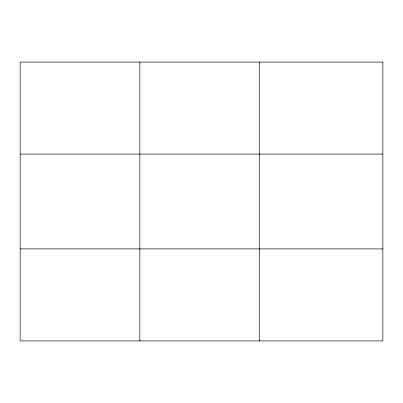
<?xml version="1.0" encoding="UTF-8"?>
<svg xmlns="http://www.w3.org/2000/svg" width="403" height="403" viewBox="0 0 403 403"><rect width="100%" height="100%" fill="white"/><g stroke="black" fill="none" stroke-linecap="round" stroke-linejoin="round"><path stroke-width="0.6" d="M139.841 62.077L139.841 340.923M259.532 62.077L259.532 340.923M20.15 154.097L382.85 154.097M20.15 248.903L382.85 248.903M382.85 62.077L382.85 340.923L20.15 340.923L20.15 62.077L382.85 62.077"/></g></svg>
